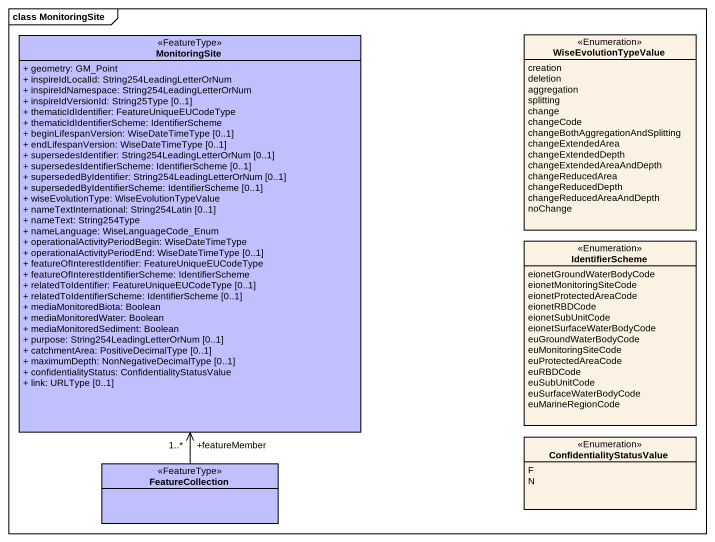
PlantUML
@startuml
mainframe class MonitoringSite
hide circle
hide empty members
skinparam classAttributeIconSize 0
class MonitoringSite <<FeatureType>> #C0C0FF {
  + geometry: GM_Point
  + inspireIdLocalId: String254LeadingLetterOrNum
  + inspireIdNamespace: String254LeadingLetterOrNum
  + inspireIdVersionId: String25Type [0..1]
  + thematicIdIdentifier: FeatureUniqueEUCodeType
  + thematicIdIdentifierScheme: IdentifierScheme
  + beginLifespanVersion: WiseDateTimeType [0..1]
  + endLifespanVersion: WiseDateTimeType [0..1]
  + supersedesIdentifier: String254LeadingLetterOrNum [0..1]
  + supersedesIdentifierScheme: IdentifierScheme [0..1]
  + supersededByIdentifier: String254LeadingLetterOrNum [0..1]
  + supersededByIdentifierScheme: IdentifierScheme [0..1]
  + wiseEvolutionType: WiseEvolutionTypeValue
  + nameTextInternational: String254Latin [0..1]
  + nameText: String254Type
  + nameLanguage: WiseLanguageCode_Enum
  + operationalActivityPeriodBegin: WiseDateTimeType
  + operationalActivityPeriodEnd: WiseDateTimeType [0..1]
  + featureOfInterestIdentifier: FeatureUniqueEUCodeType
  + featureOfInterestIdentifierScheme: IdentifierScheme
  + relatedToIdentifier: FeatureUniqueEUCodeType [0..1]
  + relatedToIdentifierScheme: IdentifierScheme [0..1]
  + mediaMonitoredBiota: Boolean
  + mediaMonitoredWater: Boolean
  + mediaMonitoredSediment: Boolean
  + purpose: String254LeadingLetterOrNum [0..1]
  + catchmentArea: PositiveDecimalType [0..1]
  + maximumDepth: NonNegativeDecimalType [0..1]
  + confidentialityStatus: ConfidentialityStatusValue
  + link: URLType [0..1]
}
enum WiseEvolutionTypeValue <<Enumeration>> #FCF2E3 {
  creation
  deletion
  aggregation
  splitting
  change
  changeCode
  changeBothAggregationAndSplitting
  changeExtendedArea
  changeExtendedDepth
  changeExtendedAreaAndDepth
  changeReducedArea
  changeReducedDepth
  changeReducedAreaAndDepth
  noChange
}
enum IdentifierScheme <<Enumeration>> #FCF2E3 {
  eionetGroundWaterBodyCode
  eionetMonitoringSiteCode
  eionetProtectedAreaCode
  eionetRBDCode
  eionetSubUnitCode
  eionetSurfaceWaterBodyCode
  euGroundWaterBodyCode
  euMonitoringSiteCode
  euProtectedAreaCode
  euRBDCode
  euSubUnitCode
  euSurfaceWaterBodyCode
  euMarineRegionCode
}
enum ConfidentialityStatusValue <<Enumeration>> #FCF2E3 {
  F
  N
}
class FeatureCollection <<FeatureType>> #C0C0FF
FeatureCollection -up-> "+featureMember\n1..*" MonitoringSite
@enduml
